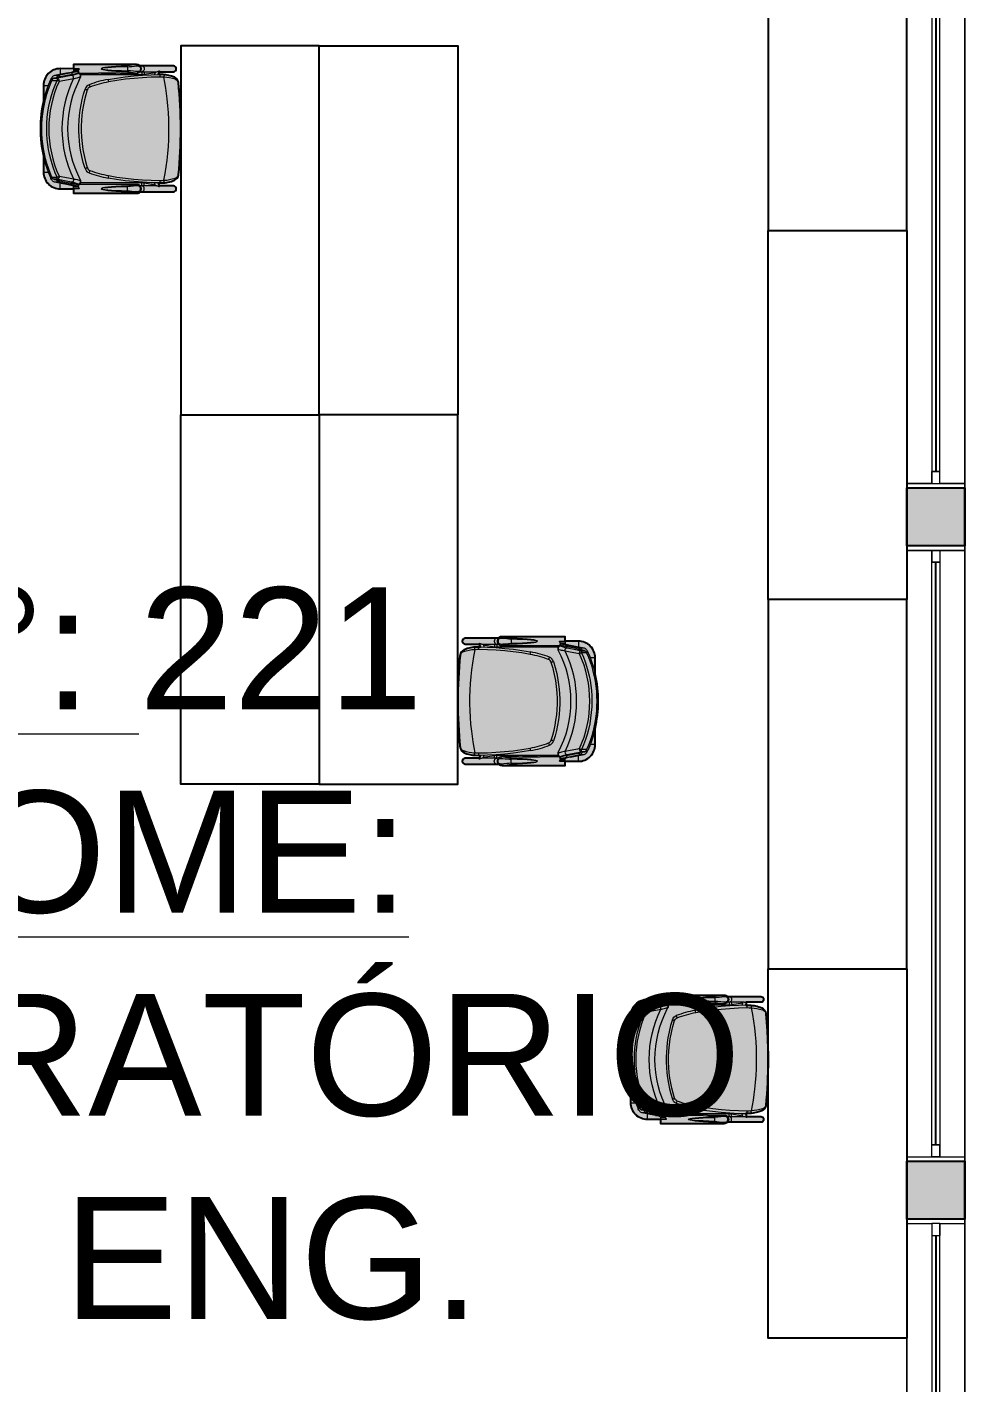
# Model space of a CAD drawing. Header units: metres. Extents: x 512 to 829, y -209 to 245.
# Drawn here: x 709.11 to 713.17, y -134.61 to -128.74 of the extents above; entities that cross this region are included whole.
import ezdxf

# ---------------------------------------------------------------- set-up
doc = ezdxf.new("R2010")
doc.units = ezdxf.units.M
doc.header["$LTSCALE"] = 0.508
doc.set_wipeout_variables(frame=1)
doc.header["$PDSIZE"] = -2
doc.layers.get('0').update_dxf_attribs({"lineweight": 15})
for name, color, linetype, lineweight in [('AMB-NOVOS', 10, 'Continuous', 15), ('None', 7, 'Continuous', 5), ('NãoImprimir', 7, 'Continuous', 5), ('Peitoris', 2, 'Continuous', 5), ('Telhado-Princ', 7, 'Continuous', 5)]:
    doc.layers.add(name, color=color, linetype=linetype, lineweight=lineweight)
doc.layers.add('MB-ARQ-MOBILIÁRIO 02', color=2, linetype='Continuous')
doc.layers.add('MB-ARQ-MOBILIÁRIO-CADEIRAS', color=7, linetype='Continuous')
doc.layers.add('MB-ARQ-MOBILIÁRIO-CADEIRAS-02', color=7, linetype='Continuous', true_color=0x747474)

# ---------------------------------------------------------------- blocks, each defined once
blk = doc.blocks.new('Grupo-4154')
at = {"color": 7, "linetype": 'Continuous', "lineweight": 5}
for points in [[(-1.325, 0.125), (-1.30595, 0.125), (-1.30595, -0.125), (-1.325, -0.125)], [(1.30595, 0.125), (1.325, 0.125), (1.325, -0.125), (1.30595, -0.125)]]:
    blk.add_wipeout(points, dxfattribs=at).dxf.layer = 'None'
at = {"layer": 'None', "color": 7, "linetype": 'Continuous', "lineweight": 5}
for points in [[(-1.325, 0.125), (-1.30595, 0.125), (-1.30595, -0.125), (-1.325, -0.125)], [(1.30595, 0.125), (1.325, 0.125), (1.325, -0.125), (1.30595, -0.125)]]:
    blk.add_lwpolyline(points, close=True, dxfattribs=at)
blk = doc.blocks.new('Grupo-4155')
at = {"layer": 'None', "color": 7}
blk.add_blockref('Grupo-4154', (0, 0), dxfattribs=at)
at = {"layer": 'None', "color": 7, "linetype": 'Continuous', "lineweight": 5}
for p, q in [((-1.325, 0.125), (-1.30595, 0.125)), ((-1.30595, 0.125), (-1.30595, -0.125)), ((1.325, 0.125), (1.30595, 0.125)), ((1.30595, 0.125), (1.30595, -0.125)), ((-1.325, -0.125), (-1.30595, -0.125)), ((1.325, -0.125), (1.30595, -0.125))]:
    blk.add_line(p, q, dxfattribs=at)
blk = doc.blocks.new('Grupo-4156')
at = {"layer": 'None', "color": 7, "linetype": 'Continuous', "lineweight": 5}
for p, q in [((-1.3059, 0.0175), (-1.3059, -0.0175)), ((1.3059, 0.0175), (1.3059, -0.0175))]:
    blk.add_line(p, q, dxfattribs=at)
blk = doc.blocks.new('Grupo-4157')
at = {"color": 7, "linetype": 'Continuous', "lineweight": 5}
for points in [[(-1.3059, 0.0175), (-1.2551, 0.0175), (-1.2551, -0.0175), (-1.3059, -0.0175)], [(1.2551, 0.0175), (1.3059, 0.0175), (1.3059, -0.0175), (1.2551, -0.0175)]]:
    blk.add_wipeout(points, dxfattribs=at).dxf.layer = 'None'
at = {"layer": 'None', "color": 7, "linetype": 'Continuous', "lineweight": 5}
for points in [[(-1.3059, 0.0175), (-1.2551, 0.0175), (-1.2551, -0.0175), (-1.3059, -0.0175)], [(1.2551, 0.0175), (1.3059, 0.0175), (1.3059, -0.0175), (1.2551, -0.0175)]]:
    blk.add_lwpolyline(points, close=True, dxfattribs=at)
blk = doc.blocks.new('Grupo-4158')
at = {"layer": 'None', "color": 7}
blk.add_blockref('Grupo-4156', (0, 0), dxfattribs=at)
at = {"color": 7, "linetype": 'Continuous', "lineweight": 5}
blk.add_wipeout([(-1.2551, 0.0175), (1.2551, 0.0175), (1.2551, -0.0175), (-1.2551, -0.0175)], dxfattribs=at).dxf.layer = 'None'
at = {"layer": 'None', "color": 7, "linetype": 'Continuous', "lineweight": 5}
blk.add_lwpolyline([(-1.2551, 0.0175), (1.2551, 0.0175), (1.2551, -0.0175), (-1.2551, -0.0175)], close=True, dxfattribs=at)
at = {"layer": 'None', "color": 7}
blk.add_blockref('Grupo-4157', (0, 0), dxfattribs=at)
at = {"layer": 'None', "color": 7, "linetype": 'Continuous', "lineweight": 5}
for p, q in [((-1.3059, 0.0175), (-1.2551, 0.0175)), ((-1.2551, 0.0175), (-1.2551, -0.0175)), ((1.3059, 0.0175), (1.2551, 0.0175)), ((1.2551, 0.0175), (1.2551, -0.0175)), ((-1.3059, -0.0175), (-1.2551, -0.0175)), ((1.3059, -0.0175), (1.2551, -0.0175))]:
    blk.add_line(p, q, dxfattribs=at)
blk = doc.blocks.new('Grupo-4159')
at = {"color": 7, "linetype": 'Continuous', "lineweight": 9}
blk.add_wipeout([(-1.25515, 0.000635), (1.25515, 0.000635), (1.25515, -0.000635), (-1.25515, -0.000635)], dxfattribs=at).dxf.layer = 'None'
blk = doc.blocks.new('Grupo-4160')
at = {"layer": 'None', "color": 7}
blk.add_blockref('Grupo-4159', (0, 0), dxfattribs=at)
at = {"layer": 'None', "color": 7, "linetype": 'Continuous', "lineweight": 25}
for p, q in [((-1.25515, 0.000635), (1.25515, 0.000635)), ((-1.25515, -0.000635), (1.25515, -0.000635))]:
    blk.add_line(p, q, dxfattribs=at)
blk = doc.blocks.new('Grupo-4161')
at = {"layer": 'None', "color": 7, "linetype": 'Continuous', "lineweight": 20}
for p, q in [((1.325, 0.125), (-1.325, 0.125)), ((1.325, -0.125), (-1.325, -0.125))]:
    blk.add_line(p, q, dxfattribs=at)
blk = doc.blocks.new('Window (2D)-352')
at = {"color": 7, "linetype": 'Continuous', "lineweight": 5}
blk.add_wipeout([(-1.325, 0.125), (1.325, 0.125), (1.325, -0.125), (-1.325, -0.125)], dxfattribs=at).dxf.layer = 'None'
at = {"layer": 'None', "color": 7}
blk.add_blockref('Grupo-4155', (0, 0), dxfattribs=at)
at = {"layer": 'None', "color": 7, "linetype": 'Continuous', "lineweight": 5}
for p, q in [((-1.325, 0.125), (1.325, 0.125)), ((-1.325, -0.125), (1.325, -0.125))]:
    blk.add_line(p, q, dxfattribs=at)
at = {"layer": 'NãoImprimir', "linetype": 'Continuous'}
for p in [(-1.325, 0), (1.325, 0)]:
    blk.add_point(p, dxfattribs=at)
at = {"layer": 'Peitoris'}
blk.add_blockref('Grupo-4158', (0, 0), dxfattribs=at)
blk.add_blockref('Grupo-4160', (0, 0), dxfattribs=at)
at = {"layer": 'Telhado-Princ'}
blk.add_blockref('Grupo-4161', (0, 0), dxfattribs=at)
blk = doc.blocks.new('Grupo-4162')
at = {"color": 7, "linetype": 'Continuous', "lineweight": 5}
for points in [[(-1.325, 0.125), (-1.30595, 0.125), (-1.30595, -0.125), (-1.325, -0.125)], [(1.30595, 0.125), (1.325, 0.125), (1.325, -0.125), (1.30595, -0.125)]]:
    blk.add_wipeout(points, dxfattribs=at).dxf.layer = 'None'
at = {"layer": 'None', "color": 7, "linetype": 'Continuous', "lineweight": 5}
for points in [[(-1.325, 0.125), (-1.30595, 0.125), (-1.30595, -0.125), (-1.325, -0.125)], [(1.30595, 0.125), (1.325, 0.125), (1.325, -0.125), (1.30595, -0.125)]]:
    blk.add_lwpolyline(points, close=True, dxfattribs=at)
blk = doc.blocks.new('Grupo-4163')
at = {"layer": 'None', "color": 7}
blk.add_blockref('Grupo-4162', (0, 0), dxfattribs=at)
at = {"layer": 'None', "color": 7, "linetype": 'Continuous', "lineweight": 5}
for p, q in [((-1.325, 0.125), (-1.30595, 0.125)), ((-1.30595, 0.125), (-1.30595, -0.125)), ((1.325, 0.125), (1.30595, 0.125)), ((1.30595, 0.125), (1.30595, -0.125)), ((-1.325, -0.125), (-1.30595, -0.125)), ((1.325, -0.125), (1.30595, -0.125))]:
    blk.add_line(p, q, dxfattribs=at)
blk = doc.blocks.new('Grupo-4164')
at = {"layer": 'None', "color": 7, "linetype": 'Continuous', "lineweight": 5}
for p, q in [((-1.3059, 0.0175), (-1.3059, -0.0175)), ((1.3059, 0.0175), (1.3059, -0.0175))]:
    blk.add_line(p, q, dxfattribs=at)
blk = doc.blocks.new('Grupo-4165')
at = {"color": 7, "linetype": 'Continuous', "lineweight": 5}
for points in [[(-1.3059, 0.0175), (-1.2551, 0.0175), (-1.2551, -0.0175), (-1.3059, -0.0175)], [(1.2551, 0.0175), (1.3059, 0.0175), (1.3059, -0.0175), (1.2551, -0.0175)]]:
    blk.add_wipeout(points, dxfattribs=at).dxf.layer = 'None'
at = {"layer": 'None', "color": 7, "linetype": 'Continuous', "lineweight": 5}
for points in [[(-1.3059, 0.0175), (-1.2551, 0.0175), (-1.2551, -0.0175), (-1.3059, -0.0175)], [(1.2551, 0.0175), (1.3059, 0.0175), (1.3059, -0.0175), (1.2551, -0.0175)]]:
    blk.add_lwpolyline(points, close=True, dxfattribs=at)
blk = doc.blocks.new('Grupo-4166')
at = {"layer": 'None', "color": 7}
blk.add_blockref('Grupo-4164', (0, 0), dxfattribs=at)
at = {"color": 7, "linetype": 'Continuous', "lineweight": 5}
blk.add_wipeout([(-1.2551, 0.0175), (1.2551, 0.0175), (1.2551, -0.0175), (-1.2551, -0.0175)], dxfattribs=at).dxf.layer = 'None'
at = {"layer": 'None', "color": 7, "linetype": 'Continuous', "lineweight": 5}
blk.add_lwpolyline([(-1.2551, 0.0175), (1.2551, 0.0175), (1.2551, -0.0175), (-1.2551, -0.0175)], close=True, dxfattribs=at)
at = {"layer": 'None', "color": 7}
blk.add_blockref('Grupo-4165', (0, 0), dxfattribs=at)
at = {"layer": 'None', "color": 7, "linetype": 'Continuous', "lineweight": 5}
for p, q in [((-1.3059, 0.0175), (-1.2551, 0.0175)), ((-1.2551, 0.0175), (-1.2551, -0.0175)), ((1.3059, 0.0175), (1.2551, 0.0175)), ((1.2551, 0.0175), (1.2551, -0.0175)), ((-1.3059, -0.0175), (-1.2551, -0.0175)), ((1.3059, -0.0175), (1.2551, -0.0175))]:
    blk.add_line(p, q, dxfattribs=at)
blk = doc.blocks.new('Grupo-4167')
at = {"color": 7, "linetype": 'Continuous', "lineweight": 9}
blk.add_wipeout([(-1.25515, 0.000635), (1.25515, 0.000635), (1.25515, -0.000635), (-1.25515, -0.000635)], dxfattribs=at).dxf.layer = 'None'
blk = doc.blocks.new('Grupo-4168')
at = {"layer": 'None', "color": 7}
blk.add_blockref('Grupo-4167', (0, 0), dxfattribs=at)
at = {"layer": 'None', "color": 7, "linetype": 'Continuous', "lineweight": 25}
for p, q in [((-1.25515, 0.000635), (1.25515, 0.000635)), ((-1.25515, -0.000635), (1.25515, -0.000635))]:
    blk.add_line(p, q, dxfattribs=at)
blk = doc.blocks.new('Grupo-4169')
at = {"layer": 'None', "color": 7, "linetype": 'Continuous', "lineweight": 20}
for p, q in [((1.325, 0.125), (-1.325, 0.125)), ((1.325, -0.125), (-1.325, -0.125))]:
    blk.add_line(p, q, dxfattribs=at)
blk = doc.blocks.new('Window (2D)-353')
at = {"color": 7, "linetype": 'Continuous', "lineweight": 5}
blk.add_wipeout([(-1.325, 0.125), (1.325, 0.125), (1.325, -0.125), (-1.325, -0.125)], dxfattribs=at).dxf.layer = 'None'
at = {"layer": 'None', "color": 7}
blk.add_blockref('Grupo-4163', (0, 0), dxfattribs=at)
at = {"layer": 'None', "color": 7, "linetype": 'Continuous', "lineweight": 5}
for p, q in [((-1.325, 0.125), (1.325, 0.125)), ((-1.325, -0.125), (1.325, -0.125))]:
    blk.add_line(p, q, dxfattribs=at)
at = {"layer": 'NãoImprimir', "linetype": 'Continuous'}
for p in [(-1.325, 0), (1.325, 0)]:
    blk.add_point(p, dxfattribs=at)
at = {"layer": 'Peitoris'}
blk.add_blockref('Grupo-4166', (0, 0), dxfattribs=at)
blk.add_blockref('Grupo-4168', (0, 0), dxfattribs=at)
at = {"layer": 'Telhado-Princ'}
blk.add_blockref('Grupo-4169', (0, 0), dxfattribs=at)
blk = doc.blocks.new('Grupo-4290')
at = {"color": 7, "linetype": 'Continuous', "lineweight": 5}
for points in [[(-1.325, 0.125), (-1.30595, 0.125), (-1.30595, -0.125), (-1.325, -0.125)], [(1.30595, 0.125), (1.325, 0.125), (1.325, -0.125), (1.30595, -0.125)]]:
    blk.add_wipeout(points, dxfattribs=at).dxf.layer = 'None'
at = {"layer": 'None', "color": 7, "linetype": 'Continuous', "lineweight": 5}
for points in [[(-1.325, 0.125), (-1.30595, 0.125), (-1.30595, -0.125), (-1.325, -0.125)], [(1.30595, 0.125), (1.325, 0.125), (1.325, -0.125), (1.30595, -0.125)]]:
    blk.add_lwpolyline(points, close=True, dxfattribs=at)
blk = doc.blocks.new('Grupo-4291')
at = {"layer": 'None', "color": 7}
blk.add_blockref('Grupo-4290', (0, 0), dxfattribs=at)
at = {"layer": 'None', "color": 7, "linetype": 'Continuous', "lineweight": 5}
for p, q in [((-1.325, 0.125), (-1.30595, 0.125)), ((-1.30595, 0.125), (-1.30595, -0.125)), ((1.325, 0.125), (1.30595, 0.125)), ((1.30595, 0.125), (1.30595, -0.125)), ((-1.325, -0.125), (-1.30595, -0.125)), ((1.325, -0.125), (1.30595, -0.125))]:
    blk.add_line(p, q, dxfattribs=at)
blk = doc.blocks.new('Grupo-4292')
at = {"layer": 'None', "color": 7, "linetype": 'Continuous', "lineweight": 5}
for p, q in [((-1.3059, 0.0175), (-1.3059, -0.0175)), ((1.3059, 0.0175), (1.3059, -0.0175))]:
    blk.add_line(p, q, dxfattribs=at)
blk = doc.blocks.new('Grupo-4293')
at = {"color": 7, "linetype": 'Continuous', "lineweight": 5}
for points in [[(-1.3059, 0.0175), (-1.2551, 0.0175), (-1.2551, -0.0175), (-1.3059, -0.0175)], [(1.2551, 0.0175), (1.3059, 0.0175), (1.3059, -0.0175), (1.2551, -0.0175)]]:
    blk.add_wipeout(points, dxfattribs=at).dxf.layer = 'None'
at = {"layer": 'None', "color": 7, "linetype": 'Continuous', "lineweight": 5}
for points in [[(-1.3059, 0.0175), (-1.2551, 0.0175), (-1.2551, -0.0175), (-1.3059, -0.0175)], [(1.2551, 0.0175), (1.3059, 0.0175), (1.3059, -0.0175), (1.2551, -0.0175)]]:
    blk.add_lwpolyline(points, close=True, dxfattribs=at)
blk = doc.blocks.new('Grupo-4294')
at = {"layer": 'None', "color": 7}
blk.add_blockref('Grupo-4292', (0, 0), dxfattribs=at)
at = {"color": 7, "linetype": 'Continuous', "lineweight": 5}
blk.add_wipeout([(-1.2551, 0.0175), (1.2551, 0.0175), (1.2551, -0.0175), (-1.2551, -0.0175)], dxfattribs=at).dxf.layer = 'None'
at = {"layer": 'None', "color": 7, "linetype": 'Continuous', "lineweight": 5}
blk.add_lwpolyline([(-1.2551, 0.0175), (1.2551, 0.0175), (1.2551, -0.0175), (-1.2551, -0.0175)], close=True, dxfattribs=at)
at = {"layer": 'None', "color": 7}
blk.add_blockref('Grupo-4293', (0, 0), dxfattribs=at)
at = {"layer": 'None', "color": 7, "linetype": 'Continuous', "lineweight": 5}
for p, q in [((-1.3059, 0.0175), (-1.2551, 0.0175)), ((-1.2551, 0.0175), (-1.2551, -0.0175)), ((1.3059, 0.0175), (1.2551, 0.0175)), ((1.2551, 0.0175), (1.2551, -0.0175)), ((-1.3059, -0.0175), (-1.2551, -0.0175)), ((1.3059, -0.0175), (1.2551, -0.0175))]:
    blk.add_line(p, q, dxfattribs=at)
blk = doc.blocks.new('Grupo-4295')
at = {"color": 7, "linetype": 'Continuous', "lineweight": 9}
blk.add_wipeout([(-1.25515, 0.000635), (1.25515, 0.000635), (1.25515, -0.000635), (-1.25515, -0.000635)], dxfattribs=at).dxf.layer = 'None'
blk = doc.blocks.new('Grupo-4296')
at = {"layer": 'None', "color": 7}
blk.add_blockref('Grupo-4295', (0, 0), dxfattribs=at)
at = {"layer": 'None', "color": 7, "linetype": 'Continuous', "lineweight": 25}
for p, q in [((-1.25515, 0.000635), (1.25515, 0.000635)), ((-1.25515, -0.000635), (1.25515, -0.000635))]:
    blk.add_line(p, q, dxfattribs=at)
blk = doc.blocks.new('Grupo-4297')
at = {"layer": 'None', "color": 7, "linetype": 'Continuous', "lineweight": 20}
for p, q in [((1.325, 0.125), (-1.325, 0.125)), ((1.325, -0.125), (-1.325, -0.125))]:
    blk.add_line(p, q, dxfattribs=at)
blk = doc.blocks.new('Window (2D)-369')
at = {"color": 7, "linetype": 'Continuous', "lineweight": 5}
blk.add_wipeout([(-1.325, 0.125), (1.325, 0.125), (1.325, -0.125), (-1.325, -0.125)], dxfattribs=at).dxf.layer = 'None'
at = {"layer": 'None', "color": 7}
blk.add_blockref('Grupo-4291', (0, 0), dxfattribs=at)
at = {"layer": 'None', "color": 7, "linetype": 'Continuous', "lineweight": 5}
for p, q in [((-1.325, 0.125), (1.325, 0.125)), ((-1.325, -0.125), (1.325, -0.125))]:
    blk.add_line(p, q, dxfattribs=at)
at = {"layer": 'NãoImprimir', "linetype": 'Continuous'}
for p in [(-1.325, 0), (1.325, 0)]:
    blk.add_point(p, dxfattribs=at)
at = {"layer": 'Peitoris'}
blk.add_blockref('Grupo-4294', (0, 0), dxfattribs=at)
blk.add_blockref('Grupo-4296', (0, 0), dxfattribs=at)
at = {"layer": 'Telhado-Princ'}
blk.add_blockref('Grupo-4297', (0, 0), dxfattribs=at)
blk = doc.blocks.new('TECTON FIXA')
h = blk.add_hatch(color=256)
edge = h.paths.add_edge_path()
edge.add_line((-0.2473, 0.0321), (-0.2473, 0.0928))
edge.add_line((-0.2473, 0.0928), (-0.2348, 0.0968))
edge.add_line((-0.2348, 0.0968), (-0.2348, 0.0817))
edge.add_arc((-0.105, 0.0817), 0.1298, 180, 204.52049)
edge.add_arc((-0.1939, 0.0412), 0.0321, 204.52049, 259.94079)
edge.add_arc((-0.002, 2.0405), 2.0405, 264.44547, 275.71592)
edge.add_arc((0.196, 0.0391), 0.0294, 280.22059, 337.58541)
edge.add_arc((0.0809, 0.0865), 0.1539, 337.58541, 356.34652)
edge.add_line((0.2344, 0.0767), (0.2348, 0.0968))
edge.add_line((0.2348, 0.0968), (0.2473, 0.0928))
edge.add_line((0.2473, 0.0928), (0.2473, 0.0321))
edge.add_arc((0.26, 0.0321), 0.0127, 180, 360)
edge.add_line((0.2727, 0.0321), (0.2726, 0.1751))
edge.add_arc((0.299, 0.1752), 0.0264, 140.26598, 180.05265, ccw=False)
edge.add_line((0.2787, 0.192), (0.279, 0.4651))
edge.add_line((0.279, 0.4651), (0.26, 0.4651))
edge.add_line((0.26, 0.4651), (0.2604, 0.5221))
edge.add_arc((0.1881, 0.5226), 0.0723, 359.64528, 450.35472)
edge.add_line((0.1877, 0.5948), (0.1189, 0.5944))
edge.add_arc((0, 0.0855), 0.5226, 76.84676, 102.97923)
edge.add_line((-0.1174, 0.5948), (-0.1877, 0.5948))
edge.add_arc((-0.1877, 0.5221), 0.0727, 90, 180)
edge.add_line((-0.2604, 0.5221), (-0.26, 0.4651))
edge.add_line((-0.26, 0.4651), (-0.279, 0.4651))
edge.add_line((-0.279, 0.4651), (-0.2789, 0.1891))
edge.add_arc((-0.2605, 0.1891), 0.0185, 180.0184, 226.71001)
edge.add_line((-0.2731, 0.1757), (-0.2727, 0.0321))
edge.add_arc((-0.26, 0.0321), 0.0127, 180.16437, 360)
blk.add_lwpolyline([(-0.2727, 0.0321, 1), (-0.2473, 0.0321), (-0.2473, 0.0928), (-0.2348, 0.0968), (-0.2348, 0.0817, 0.107401), (-0.2231, 0.0278, 0.246643), (-0.1995, 0.0096, 0.049216), (0.2012, 0.0101, 0.255663), (0.2231, 0.0278, 0.082044), (0.2344, 0.0767), (0.2348, 0.0968), (0.2473, 0.0928), (0.2473, 0.0321, 1), (0.2727, 0.0321), (0.2726, 0.1751, -0.175367), (0.2787, 0.192), (0.279, 0.4651), (0.26, 0.4651), (0.2604, 0.5221, 0.417845), (0.1877, 0.5948), (0.1189, 0.5944, 0.114521), (-0.1174, 0.5948), (-0.1877, 0.5948, 0.414214), (-0.2604, 0.5221), (-0.26, 0.4651), (-0.279, 0.4651), (-0.2789, 0.1891, 0.206597), (-0.2731, 0.1757), (-0.2727, 0.0321, 0.998567), (-0.2473, 0.0321), (-0.2473, 0.0928), (-0.2348, 0.0968)], format="xyb")
at = {"layer": 'MB-ARQ-MOBILIÁRIO-CADEIRAS', "linetype": 'Continuous', "lineweight": 15}
for p, q in [((-0.1174, 0.5948), (-0.1877, 0.5948)), ((-0.1877, 0.5948), (-0.1877, 0.5736)), ((0.1877, 0.5948), (0.1174, 0.5948)), ((0.1877, 0.5948), (0.1877, 0.5736)), ((-0.231, 0.5293), (-0.231, 0.5471)), ((-0.2188, 0.5499), (-0.2192, 0.5482)), ((-0.2192, 0.5482), (-0.2192, 0.5399)), ((-0.2188, 0.5356), (-0.2188, 0.5499)), ((-0.2188, 0.5356), (-0.2098, 0.5356)), ((-0.213, 0.5562), (-0.213, 0.5633)), ((-0.2098, 0.5579), (-0.2098, 0.5356)), ((0.2098, 0.5579), (0.2098, 0.5356)), ((0.2188, 0.5356), (0.2098, 0.5356)), ((0.213, 0.5562), (0.213, 0.5633)), ((0.2188, 0.5356), (0.2188, 0.5499)), ((0.2188, 0.5499), (0.2192, 0.5482)), ((0.2192, 0.5482), (0.2192, 0.5399)), ((0.231, 0.5293), (0.231, 0.5471)), ((-0.2604, 0.5221), (-0.2604, 0.4651)), ((-0.2604, 0.5221), (-0.2358, 0.5221)), ((0.2604, 0.5221), (0.2358, 0.5221)), ((0.2604, 0.4651), (0.2604, 0.5221)), ((-0.279, 0.4651), (-0.279, 0.3557)), ((-0.279, 0.4651), (-0.26, 0.4651)), ((-0.26, 0.44), (-0.26, 0.4651)), ((-0.26, 0.4651), (-0.2485, 0.4651)), ((-0.2532, 0.4441), (-0.2532, 0.4604)), ((-0.2498, 0.4455), (-0.2494, 0.4465)), ((-0.2498, 0.4455), (-0.2498, 0.4456)), ((-0.2492, 0.447), (-0.2494, 0.4466)), ((-0.2494, 0.4465), (-0.2494, 0.4466)), ((-0.2492, 0.4633), (-0.2492, 0.447)), ((-0.241, 0.3558), (-0.241, 0.442)), ((-0.241, 0.4415), (-0.2407, 0.4416)), ((-0.24, 0.4435), (-0.24, 0.4433)), ((-0.2395, 0.4452), (-0.2395, 0.4447)), ((-0.235, 0.1685), (-0.235, 0.4342)), ((-0.2229, 0.4344), (-0.2237, 0.434)), ((-0.2229, 0.4344), (-0.2215, 0.435)), ((0.2229, 0.4344), (0.2215, 0.435)), ((0.2229, 0.4344), (0.2237, 0.434)), ((0.235, 0.4343), (0.235, 0.1685)), ((0.2395, 0.4452), (0.2395, 0.4447)), ((0.24, 0.4433), (0.24, 0.4435)), ((0.241, 0.4415), (0.2407, 0.4416)), ((0.241, 0.442), (0.241, 0.3558)), ((0.26, 0.4651), (0.2485, 0.4651)), ((0.2492, 0.4633), (0.2492, 0.447)), ((0.2492, 0.447), (0.2494, 0.4466)), ((0.2494, 0.4465), (0.2494, 0.4466)), ((0.2498, 0.4455), (0.2494, 0.4465)), ((0.2498, 0.4455), (0.2498, 0.4456)), ((0.2532, 0.4441), (0.2532, 0.4604)), ((0.26, 0.44), (0.26, 0.4651)), ((0.279, 0.4651), (0.26, 0.4651)), ((0.279, 0.3557), (0.279, 0.4651)), ((-0.279, 0.3557), (-0.279, 0.3555)), ((-0.241, 0.3556), (-0.241, 0.3558)), ((0.279, 0.3557), (0.279, 0.3555)), ((-0.2787, 0.3449), (-0.2788, 0.3449)), ((-0.2412, 0.3449), (-0.2413, 0.3449)), ((0.2412, 0.3449), (0.2413, 0.3449)), ((0.2787, 0.3449), (0.2788, 0.3449)), ((-0.279, 0.2629), (-0.279, 0.1891)), ((-0.241, 0.1891), (-0.241, 0.2625)), ((0.241, 0.2625), (0.241, 0.1891)), ((0.279, 0.1891), (0.279, 0.2629)), ((-0.279, 0.1891), (-0.2789, 0.1891)), ((-0.2688, 0.2306), (-0.2512, 0.2306)), ((-0.2411, 0.1891), (-0.241, 0.1891)), ((0.2411, 0.1891), (0.241, 0.1891)), ((0.2688, 0.2306), (0.2512, 0.2306)), ((0.279, 0.1891), (0.2789, 0.1891)), ((-0.2727, 0.1752), (-0.2727, 0.1691)), ((-0.2727, 0.1691), (-0.2727, 0.0321)), ((-0.2473, 0.1691), (-0.2473, 0.1751)), ((-0.2473, 0.1034), (-0.2473, 0.1691)), ((-0.2473, 0.1685), (-0.235, 0.1685)), ((-0.2473, 0.1596), (-0.2359, 0.1576)), ((-0.2442, 0.1108), (-0.2359, 0.1576)), ((0.2473, 0.1685), (0.235, 0.1685)), ((0.2473, 0.1596), (0.2359, 0.1576)), ((0.2359, 0.1576), (0.2442, 0.1108)), ((0.2473, 0.1752), (0.2473, 0.1691)), ((0.2473, 0.1691), (0.2473, 0.1034)), ((0.2727, 0.1691), (0.2727, 0.1751)), ((0.2727, 0.0321), (0.2727, 0.1691)), ((-0.2504, 0.0918), (-0.2348, 0.0968)), ((-0.2473, 0.1097), (-0.2344, 0.1139)), ((-0.2473, 0.1096), (-0.2344, 0.1138)), ((-0.2473, 0.0321), (-0.2473, 0.0929)), ((-0.235, 0.0891), (-0.235, 0.0883)), ((0.2473, 0.1097), (0.2344, 0.1139)), ((0.2473, 0.1096), (0.2344, 0.1138)), ((0.2504, 0.0918), (0.2348, 0.0968)), ((0.235, 0.0883), (0.235, 0.0891)), ((0.2473, 0.093), (0.2473, 0.0321)), ((-0.2231, 0.0278), (-0.2231, 0.0285)), ((-0.1981, 0.0092), (-0.1981, 0.0093)), ((0.1981, 0.0092), (0.1981, 0.0093)), ((0.2231, 0.0278), (0.2231, 0.0285))]:
    blk.add_line(p, q, dxfattribs=at)
at = {"layer": 'MB-ARQ-MOBILIÁRIO-CADEIRAS', "linetype": 'Continuous', "lineweight": 15, "flags": 128}
for points in [[(-0.213, 0.5633), (-0.1931, 0.5716), (-0.1728, 0.5791), (-0.1523, 0.5857), (-0.1315, 0.5915), (-0.1098, 0.5966), (-0.0879, 0.6008), (-0.0659, 0.604), (-0.0438, 0.6063), (-0.0219, 0.6077), (0, 0.6082), (0.0216, 0.6077), (0.0432, 0.6064), (0.0648, 0.6042), (0.0862, 0.6011), (0.1081, 0.597), (0.1298, 0.5919), (0.1512, 0.586), (0.1724, 0.5792), (0.1929, 0.5717), (0.213, 0.5633)], [(-0.2098, 0.5579), (-0.1903, 0.566), (-0.1704, 0.5732), (-0.1503, 0.5797), (-0.1299, 0.5854), (-0.1087, 0.5903), (-0.0873, 0.5944), (-0.0658, 0.5976), (-0.0441, 0.5999), (-0.0221, 0.6013), (0, 0.6018), (0.0214, 0.6013), (0.0429, 0.6), (0.0642, 0.5978), (0.0854, 0.5947), (0.1071, 0.5907), (0.1286, 0.5857), (0.1499, 0.5798), (0.1709, 0.5731), (0.1905, 0.5659), (0.2098, 0.5579)], [(-0.2427, 0.4875), (-0.2369, 0.5175), (-0.231, 0.5471)], [(-0.2419, 0.4736), (-0.2365, 0.5017), (-0.231, 0.5293)], [(-0.2317, 0.4728), (-0.2257, 0.5037), (-0.2196, 0.5341)], [(-0.2313, 0.4728), (-0.2251, 0.5044), (-0.2188, 0.5356)], [(-0.231, 0.5471), (-0.23, 0.5497), (-0.2282, 0.5524), (-0.2259, 0.5549), (-0.2231, 0.5573), (-0.2196, 0.5598), (-0.2156, 0.5621), (-0.213, 0.5633)], [(-0.231, 0.5293), (-0.2304, 0.5309), (-0.2292, 0.5326), (-0.2273, 0.5345), (-0.2247, 0.5366), (-0.2221, 0.5383), (-0.2192, 0.5399)], [(-0.2188, 0.5499), (-0.2183, 0.5512), (-0.2174, 0.5526), (-0.2163, 0.5538), (-0.2149, 0.555), (-0.2131, 0.5562), (-0.2111, 0.5573), (-0.2098, 0.5579)], [(-0.2055, 0.5271), (-0.2075, 0.5268), (-0.2095, 0.5268), (-0.2116, 0.5272), (-0.2135, 0.528), (-0.2152, 0.5291), (-0.2166, 0.5304), (-0.2178, 0.532), (-0.2185, 0.5338), (-0.2188, 0.5356)], [(-0.2098, 0.5356), (-0.1906, 0.5437), (-0.1711, 0.5511), (-0.1513, 0.5576), (-0.1313, 0.5634), (-0.1104, 0.5685), (-0.0894, 0.5727), (-0.0681, 0.576), (-0.0468, 0.5785), (-0.0234, 0.5801), (0, 0.5806), (0.0246, 0.58), (0.0491, 0.5782), (0.0736, 0.5752), (0.0978, 0.5711), (0.1218, 0.5658), (0.1443, 0.5598), (0.1665, 0.5527), (0.1884, 0.5446), (0.2098, 0.5356)], [(0.2055, 0.5271), (0.2075, 0.5268), (0.2095, 0.5268), (0.2116, 0.5272), (0.2135, 0.528), (0.2152, 0.5291), (0.2167, 0.5304), (0.2178, 0.532), (0.2185, 0.5338), (0.2188, 0.5356)], [(0.2188, 0.5499), (0.2183, 0.5512), (0.2174, 0.5526), (0.2163, 0.5538), (0.2149, 0.555), (0.2131, 0.5562), (0.2111, 0.5573), (0.2098, 0.5579)], [(0.231, 0.5471), (0.23, 0.5497), (0.2282, 0.5524), (0.2259, 0.5549), (0.2231, 0.5573), (0.2196, 0.5598), (0.2156, 0.5621), (0.213, 0.5633)], [(0.2313, 0.4728), (0.2251, 0.5044), (0.2188, 0.5356)], [(0.231, 0.5293), (0.2304, 0.5309), (0.2292, 0.5326), (0.2273, 0.5345), (0.2247, 0.5366), (0.2221, 0.5383), (0.2192, 0.5399)], [(0.2317, 0.4728), (0.2257, 0.5037), (0.2196, 0.5341)], [(0.2427, 0.4875), (0.2369, 0.5175), (0.231, 0.5471)], [(0.2419, 0.4736), (0.2365, 0.5017), (0.231, 0.5293)], [(-0.2494, 0.4465), (-0.2481, 0.4496), (-0.2468, 0.4532), (-0.2456, 0.4574), (-0.2437, 0.4649), (-0.2419, 0.4736)], [(-0.2362, 0.4704), (-0.2369, 0.4665), (-0.2384, 0.4594), (-0.24, 0.4532), (-0.2417, 0.4476), (-0.2435, 0.4431)], [(-0.2395, 0.4452), (-0.2381, 0.4482), (-0.2368, 0.4519), (-0.2355, 0.4561), (-0.2342, 0.4611), (-0.2329, 0.4666), (-0.2317, 0.4728)], [(-0.2395, 0.4447), (-0.2381, 0.4477), (-0.2367, 0.4514), (-0.2353, 0.4557), (-0.234, 0.4608), (-0.2326, 0.4665), (-0.2313, 0.4728)], [(-0.2256, 0.526), (-0.2263, 0.5221), (-0.2293, 0.5066), (-0.2362, 0.4704)], [(-0.2174, 0.4646), (-0.2192, 0.4642), (-0.2211, 0.4641), (-0.2231, 0.4643), (-0.2249, 0.4648), (-0.2266, 0.4657), (-0.2281, 0.4667), (-0.2294, 0.468), (-0.2304, 0.4695), (-0.231, 0.4711), (-0.2313, 0.4728)], [(-0.2055, 0.5271), (-0.2073, 0.5176), (-0.2147, 0.4791), (-0.2174, 0.4646)], [(0.2055, 0.5271), (0.2073, 0.5176), (0.2147, 0.4791), (0.2174, 0.4646)], [(0.2174, 0.4646), (0.2192, 0.4642), (0.2211, 0.4641), (0.2231, 0.4643), (0.2249, 0.4648), (0.2266, 0.4657), (0.2281, 0.4667), (0.2294, 0.468), (0.2304, 0.4695), (0.231, 0.4711), (0.2313, 0.4728)], [(0.2256, 0.526), (0.2263, 0.5221), (0.2293, 0.5066), (0.2362, 0.4704)], [(0.2395, 0.4447), (0.2381, 0.4477), (0.2367, 0.4514), (0.2353, 0.4557), (0.234, 0.4608), (0.2326, 0.4665), (0.2313, 0.4728)], [(0.2395, 0.4452), (0.2381, 0.4482), (0.2368, 0.4519), (0.2355, 0.4561), (0.2342, 0.4611), (0.2329, 0.4666), (0.2317, 0.4728)], [(0.2362, 0.4704), (0.237, 0.4665), (0.2384, 0.4594), (0.24, 0.4532), (0.2417, 0.4476), (0.2435, 0.4431)], [(0.2494, 0.4465), (0.2481, 0.4496), (0.2468, 0.4532), (0.2456, 0.4574), (0.2437, 0.4649), (0.2419, 0.4736)], [(-0.2494, 0.4466), (-0.2496, 0.4462), (-0.2498, 0.4456)], [(-0.2435, 0.4431), (-0.2439, 0.442), (-0.244, 0.4412)], [(-0.244, 0.4412), (-0.2428, 0.4417), (-0.2417, 0.442), (-0.2411, 0.4421), (-0.241, 0.442)], [(-0.24, 0.4433), (-0.2399, 0.4437), (-0.2395, 0.4447)], [(-0.24, 0.4433), (-0.24, 0.4429), (-0.2398, 0.4414), (-0.2394, 0.4398), (-0.2388, 0.4383), (-0.2379, 0.4368), (-0.2366, 0.4355), (-0.2352, 0.4344), (-0.2338, 0.4336), (-0.2323, 0.4331), (-0.2309, 0.4328), (-0.2295, 0.4327), (-0.2283, 0.4327), (-0.2272, 0.4329), (-0.2261, 0.4332), (-0.225, 0.4335), (-0.2237, 0.434), (-0.2237, 0.434)], [(-0.2248, 0.4359), (-0.2252, 0.435), (-0.2253, 0.4344), (-0.225, 0.434), (-0.2244, 0.4339), (-0.2229, 0.4344)], [(-0.2174, 0.4646), (-0.2182, 0.4599), (-0.2191, 0.4555), (-0.2204, 0.4494), (-0.2218, 0.4441), (-0.2233, 0.4395), (-0.2248, 0.4359)], [(-0.2237, 0.434), (-0.2228, 0.4344), (-0.2215, 0.4351)], [(-0.1722, 0.4145), (-0.1462, 0.4221), (-0.1199, 0.4285), (-0.0933, 0.4336), (-0.0728, 0.4366), (-0.0521, 0.4389), (-0.0314, 0.4405), (-0.0106, 0.4412), (0.0122, 0.4412), (0.0351, 0.4402), (0.0579, 0.4384), (0.0806, 0.4356), (0.1038, 0.4317), (0.1269, 0.4269), (0.1497, 0.4212), (0.1722, 0.4145)], [(-0.1722, 0.4145), (-0.172, 0.4144), (-0.1717, 0.4139), (-0.1713, 0.413), (-0.1708, 0.4118), (-0.1702, 0.4104), (-0.1696, 0.4087), (-0.1689, 0.4068), (-0.1683, 0.4049)], [(0.1683, 0.4049), (0.1469, 0.4113), (0.1253, 0.4168), (0.1034, 0.4215), (0.0814, 0.4252), (0.0586, 0.4282), (0.0356, 0.4301), (0.0126, 0.4312), (-0.0104, 0.4312), (-0.0369, 0.4301), (-0.0633, 0.4277), (-0.0895, 0.424), (-0.1161, 0.4189), (-0.1424, 0.4126), (-0.1683, 0.4049)], [(0.1722, 0.4145), (0.172, 0.4144), (0.1717, 0.4139), (0.1713, 0.413), (0.1708, 0.4118), (0.1702, 0.4104), (0.1696, 0.4087), (0.1689, 0.4068), (0.1683, 0.4049)], [(0.2174, 0.4646), (0.2183, 0.4599), (0.2191, 0.4555), (0.2204, 0.4494), (0.2218, 0.4441), (0.2233, 0.4395), (0.2248, 0.4359)], [(0.2216, 0.4351), (0.2224, 0.4346), (0.2237, 0.434)], [(0.2248, 0.4359), (0.2252, 0.435), (0.2253, 0.4344), (0.225, 0.434), (0.2244, 0.4339), (0.2229, 0.4344)], [(0.2237, 0.434), (0.2249, 0.4335), (0.226, 0.4332), (0.2272, 0.4329), (0.2284, 0.4327), (0.2297, 0.4327), (0.2311, 0.4328), (0.2326, 0.4332), (0.2342, 0.4338), (0.2356, 0.4346), (0.2369, 0.4357), (0.2381, 0.4371), (0.2389, 0.4386), (0.2395, 0.4401), (0.2399, 0.4416), (0.24, 0.4431), (0.24, 0.4433)], [(0.24, 0.4433), (0.2399, 0.4437), (0.2395, 0.4447)], [(0.244, 0.4412), (0.2428, 0.4417), (0.2417, 0.442), (0.2411, 0.4421), (0.241, 0.442)], [(0.2435, 0.4431), (0.2439, 0.442), (0.244, 0.4412)], [(0.2494, 0.4466), (0.2496, 0.4462), (0.2498, 0.4456)], [(-0.279, 0.3555), (-0.279, 0.3541), (-0.2789, 0.351), (-0.2788, 0.348), (-0.2788, 0.3452), (-0.2788, 0.3449)], [(-0.279, 0.3555), (-0.279, 0.354), (-0.2789, 0.3511), (-0.2787, 0.3479), (-0.2787, 0.3461), (-0.2787, 0.3449)], [(-0.2413, 0.3449), (-0.2413, 0.3481), (-0.2411, 0.3513), (-0.241, 0.3539), (-0.241, 0.3556)], [(-0.2412, 0.3449), (-0.2412, 0.347), (-0.2411, 0.3498), (-0.241, 0.3526), (-0.241, 0.3556)], [(0.2413, 0.3449), (0.2413, 0.3481), (0.2411, 0.3513), (0.241, 0.3539), (0.241, 0.3558)], [(0.279, 0.3555), (0.279, 0.354), (0.2789, 0.3511), (0.2787, 0.3479), (0.2787, 0.3461), (0.2787, 0.3449)], [(0.2788, 0.3449), (0.2788, 0.3462), (0.2789, 0.3489), (0.2789, 0.3518), (0.279, 0.3548), (0.279, 0.3555)], [(-0.2788, 0.3449), (-0.2789, 0.3234), (-0.2789, 0.2973), (-0.279, 0.2795)], [(-0.2787, 0.3449), (-0.2788, 0.3197), (-0.2789, 0.2945), (-0.279, 0.2795)], [(-0.241, 0.2808), (-0.2411, 0.2897), (-0.2412, 0.315), (-0.2413, 0.3449)], [(-0.241, 0.2808), (-0.2411, 0.3058), (-0.2412, 0.332), (-0.2412, 0.3449)], [(-0.235, 0.0909), (-0.234, 0.1283), (-0.2321, 0.1657), (-0.2291, 0.203), (-0.225, 0.2405), (-0.2199, 0.2778), (-0.2138, 0.315)], [(-0.2031, 0.3133), (-0.2091, 0.2767), (-0.2141, 0.24), (-0.2181, 0.2031), (-0.2212, 0.1658), (-0.2232, 0.1285), (-0.2242, 0.0912)], [(0.2242, 0.0912), (0.2232, 0.1283), (0.2212, 0.1653), (0.2182, 0.2023), (0.2142, 0.2394), (0.2091, 0.2765), (0.2031, 0.3133)], [(0.2138, 0.315), (0.2199, 0.2781), (0.225, 0.241), (0.229, 0.2038), (0.232, 0.1662), (0.234, 0.1286), (0.235, 0.0909)], [(0.2412, 0.3449), (0.2412, 0.3307), (0.2411, 0.3046), (0.241, 0.2806)], [(0.241, 0.2806), (0.2411, 0.2897), (0.2412, 0.315), (0.2413, 0.3449)], [(0.2787, 0.3449), (0.2788, 0.3197), (0.2789, 0.2945), (0.279, 0.2794)], [(0.279, 0.2794), (0.279, 0.2936), (0.2789, 0.3197), (0.2788, 0.3449)], [(-0.279, 0.2795), (-0.279, 0.2693), (-0.279, 0.2629)], [(-0.241, 0.2625), (-0.241, 0.2645), (-0.241, 0.2808)], [(0.241, 0.2625), (0.241, 0.2645), (0.241, 0.2806)], [(0.279, 0.2794), (0.279, 0.2693), (0.279, 0.2629)], [(-0.2789, 0.1891), (-0.2784, 0.195), (-0.2776, 0.201), (-0.2765, 0.2072), (-0.2754, 0.2136), (-0.2741, 0.2221), (-0.2733, 0.2308)], [(-0.2789, 0.1891), (-0.2787, 0.1887), (-0.2783, 0.1883), (-0.2776, 0.188), (-0.2769, 0.1877), (-0.2759, 0.1874), (-0.2749, 0.1872), (-0.2737, 0.1871), (-0.2725, 0.187)], [(-0.2782, 0.184), (-0.2787, 0.186), (-0.2789, 0.1891)], [(-0.2783, 0.184), (-0.2778, 0.1824), (-0.2768, 0.1803), (-0.2755, 0.1783), (-0.274, 0.1765), (-0.2722, 0.1749), (-0.2703, 0.1735), (-0.2682, 0.1724), (-0.2659, 0.1715), (-0.2635, 0.171), (-0.2611, 0.1707), (-0.2586, 0.1707), (-0.2562, 0.171), (-0.2538, 0.1716), (-0.2515, 0.1725), (-0.2494, 0.1737), (-0.2474, 0.1752), (-0.2457, 0.1768), (-0.2442, 0.1787), (-0.243, 0.1807), (-0.242, 0.1829), (-0.2417, 0.1841)], [(-0.2688, 0.2306), (-0.2693, 0.2216), (-0.2702, 0.2126), (-0.2716, 0.1997), (-0.2722, 0.1933), (-0.2725, 0.187)], [(-0.2725, 0.187), (-0.2724, 0.1848), (-0.2719, 0.1828), (-0.2711, 0.1809), (-0.27, 0.1792), (-0.2686, 0.1777), (-0.267, 0.1764), (-0.2651, 0.1754), (-0.2631, 0.1748), (-0.2611, 0.1744), (-0.2589, 0.1744), (-0.2569, 0.1748), (-0.2549, 0.1754), (-0.253, 0.1764), (-0.2514, 0.1777), (-0.25, 0.1792), (-0.2488, 0.181), (-0.248, 0.1829), (-0.2476, 0.1849), (-0.2475, 0.187)], [(-0.2475, 0.187), (-0.248, 0.1956), (-0.2489, 0.2044), (-0.2503, 0.2174), (-0.2508, 0.224), (-0.2512, 0.2306)], [(-0.2475, 0.187), (-0.2463, 0.1871), (-0.2451, 0.1872), (-0.2441, 0.1874), (-0.2431, 0.1877), (-0.2423, 0.188), (-0.2417, 0.1883), (-0.2413, 0.1887), (-0.2411, 0.1891)], [(-0.2467, 0.2308), (-0.2462, 0.2245), (-0.2454, 0.2182), (-0.2443, 0.212), (-0.2432, 0.2058), (-0.2419, 0.1974), (-0.2411, 0.1891)], [(-0.2411, 0.1891), (-0.2413, 0.1861), (-0.2417, 0.1841)], [(0.2467, 0.2308), (0.2462, 0.2245), (0.2454, 0.2182), (0.2443, 0.212), (0.2432, 0.2058), (0.2419, 0.1974), (0.2411, 0.1891)], [(0.2475, 0.187), (0.2463, 0.1871), (0.2451, 0.1872), (0.2441, 0.1874), (0.2431, 0.1877), (0.2424, 0.188), (0.2417, 0.1883), (0.2413, 0.1887), (0.2411, 0.1891)], [(0.2411, 0.1891), (0.2413, 0.1861), (0.2418, 0.184)], [(0.2417, 0.184), (0.2422, 0.1824), (0.2432, 0.1803), (0.2445, 0.1783), (0.246, 0.1765), (0.2478, 0.1749), (0.2497, 0.1735), (0.2518, 0.1724), (0.2541, 0.1715), (0.2565, 0.171), (0.2589, 0.1707), (0.2614, 0.1707), (0.2638, 0.171), (0.2662, 0.1716), (0.2685, 0.1725), (0.2706, 0.1737), (0.2726, 0.1751), (0.2743, 0.1768), (0.2758, 0.1787), (0.277, 0.1807), (0.278, 0.1829), (0.2783, 0.1841)], [(0.2475, 0.187), (0.248, 0.1956), (0.2489, 0.2044), (0.2503, 0.2174), (0.2508, 0.224), (0.2512, 0.2306)], [(0.2725, 0.187), (0.2724, 0.1848), (0.2719, 0.1828), (0.2711, 0.1809), (0.27, 0.1792), (0.2686, 0.1777), (0.267, 0.1764), (0.2651, 0.1754), (0.2631, 0.1748), (0.2611, 0.1744), (0.2589, 0.1744), (0.2569, 0.1748), (0.2549, 0.1754), (0.253, 0.1764), (0.2514, 0.1777), (0.25, 0.1792), (0.2488, 0.181), (0.248, 0.1829), (0.2476, 0.1849), (0.2475, 0.187)], [(0.2688, 0.2306), (0.2693, 0.2216), (0.2702, 0.2126), (0.2716, 0.1997), (0.2722, 0.1933), (0.2725, 0.187)], [(0.2789, 0.1891), (0.2787, 0.1887), (0.2783, 0.1883), (0.2777, 0.188), (0.2769, 0.1877), (0.2759, 0.1874), (0.2749, 0.1872), (0.2737, 0.1871), (0.2725, 0.187)], [(0.2789, 0.1891), (0.2784, 0.195), (0.2776, 0.201), (0.2765, 0.2072), (0.2754, 0.2136), (0.2741, 0.2221), (0.2733, 0.2308)], [(0.2783, 0.1841), (0.2787, 0.186), (0.2789, 0.1891)], [(-0.2727, 0.1691), (-0.2726, 0.1676), (-0.2721, 0.1658), (-0.2713, 0.164), (-0.2702, 0.1624), (-0.2688, 0.1609), (-0.2671, 0.1597), (-0.2652, 0.1588), (-0.2632, 0.1582), (-0.2611, 0.1579), (-0.2589, 0.1579), (-0.2568, 0.1582), (-0.2548, 0.1588), (-0.2529, 0.1597), (-0.2512, 0.1609), (-0.2498, 0.1624), (-0.2487, 0.164), (-0.2479, 0.1658), (-0.2474, 0.1676), (-0.2473, 0.1691)], [(0.2727, 0.1691), (0.2726, 0.1676), (0.2721, 0.1658), (0.2713, 0.164), (0.2702, 0.1624), (0.2688, 0.1609), (0.2671, 0.1597), (0.2652, 0.1588), (0.2632, 0.1582), (0.2611, 0.1579), (0.2589, 0.1579), (0.2568, 0.1582), (0.2548, 0.1588), (0.2529, 0.1597), (0.2512, 0.1609), (0.2498, 0.1624), (0.2487, 0.164), (0.2479, 0.1658), (0.2474, 0.1676), (0.2473, 0.1691)], [(-0.2473, 0.1034), (-0.2475, 0.1012), (-0.2483, 0.0981), (-0.249, 0.0963), (-0.2498, 0.0946), (-0.2506, 0.0932), (-0.2509, 0.0923), (-0.2509, 0.0919), (-0.2506, 0.0918), (-0.2504, 0.0918)], [(-0.2341, 0.072), (-0.2348, 0.0814), (-0.235, 0.0909)], [(-0.2341, 0.072), (-0.2339, 0.072), (-0.2332, 0.0721), (-0.2322, 0.0722), (-0.2309, 0.0723), (-0.2292, 0.0725), (-0.2274, 0.0727), (-0.2254, 0.0729), (-0.2233, 0.0732)], [(-0.2242, 0.0912), (-0.224, 0.0822), (-0.2233, 0.0732)], [(-0.2233, 0.0732), (-0.1944, 0.0679), (-0.1653, 0.0633), (-0.1361, 0.0594), (-0.1066, 0.0562), (-0.0771, 0.0538), (-0.0474, 0.0521), (-0.0181, 0.0512), (0.0113, 0.0512), (0.0407, 0.0518), (0.0703, 0.0533), (0.0998, 0.0556), (0.1292, 0.0586), (0.1528, 0.0615), (0.1764, 0.065), (0.1999, 0.0688), (0.2233, 0.0732)], [(0.2233, 0.0732), (0.224, 0.0821), (0.2242, 0.0912)], [(0.2341, 0.072), (0.2339, 0.072), (0.2332, 0.0721), (0.2322, 0.0722), (0.2309, 0.0723), (0.2292, 0.0725), (0.2274, 0.0727), (0.2254, 0.0729), (0.2233, 0.0732)], [(0.235, 0.0909), (0.2348, 0.0814), (0.2341, 0.072)], [(0.2473, 0.1034), (0.2473, 0.1034), (0.2475, 0.1012), (0.2483, 0.0981), (0.249, 0.0963), (0.2498, 0.0946), (0.2506, 0.0932), (0.2509, 0.0923), (0.2509, 0.0919), (0.2506, 0.0918), (0.2504, 0.0918)], [(-0.2231, 0.0285), (-0.2226, 0.0275), (-0.2218, 0.0266), (-0.2209, 0.0259), (-0.2197, 0.0253), (-0.2185, 0.0248), (-0.2171, 0.0246), (-0.2157, 0.0245), (-0.2142, 0.0246)], [(-0.2142, 0.0246), (-0.2127, 0.0209), (-0.2109, 0.0178), (-0.2088, 0.0151), (-0.2059, 0.0125), (-0.2028, 0.0107), (-0.1995, 0.0096), (-0.1984, 0.0093), (-0.1981, 0.0093), (-0.1981, 0.0093), (-0.1981, 0.0093)], [(0.1981, 0.0093), (0.167, 0.0067), (0.1358, 0.0045), (0.0895, 0.0021), (0.0432, 0.0007), (-0.0033, 0.0003), (-0.0498, 0.0008), (-0.0869, 0.002), (-0.124, 0.0038), (-0.1611, 0.0062), (-0.1981, 0.0093)], [(-0.1981, 0.0092), (-0.168, 0.0066), (-0.1379, 0.0044), (-0.1076, 0.0027), (-0.0772, 0.0014), (-0.0543, 0.0007), (-0.0314, 0.0002)], [(-0.0314, 0.0002), (0, 0), (0.0314, 0.0002)], [(0.0314, 0.0002), (0.0543, 0.0007), (0.0772, 0.0014), (0.1075, 0.0027), (0.1378, 0.0044), (0.168, 0.0066), (0.1981, 0.0092)], [(0.1981, 0.0093), (0.1981, 0.0093), (0.1981, 0.0093), (0.1984, 0.0093), (0.1995, 0.0096), (0.2028, 0.0107), (0.2059, 0.0125), (0.2088, 0.0151), (0.2109, 0.0178), (0.2127, 0.0209), (0.2142, 0.0246)], [(0.2231, 0.0285), (0.2226, 0.0275), (0.2218, 0.0266), (0.2209, 0.0259), (0.2197, 0.0253), (0.2185, 0.0248), (0.2171, 0.0246), (0.2157, 0.0245), (0.2142, 0.0246)]]:
    blk.add_lwpolyline(points, dxfattribs=at)
at = {"layer": 'MB-ARQ-MOBILIÁRIO-CADEIRAS', "linetype": 'Continuous', "lineweight": 15}
for centre, radius, start, end in [((-0.1877, 0.5221), 0.0727, 90, 180), ((0.1877, 0.5221), 0.0727, 0, 90), ((-0.2269, 0.53), 0.00416, 188.57172, 288.717), ((-0.2102, 0.5209), 0.0162, 125.47556, 161.50118), ((-0.2532, 0.5396), 0.034, 350.65239, 0.5406), ((-0.1511, 0.5605), 0.0638, 202.97412, 211.48041), ((0, 0.0732), 0.4983, 65.64638, 114.35362), ((0.1511, 0.5605), 0.0638, 328.51959, 337.02588), ((0.2532, 0.5396), 0.034, 179.4594, 189.34761), ((0.2102, 0.5209), 0.0162, 18.49882, 54.52444), ((0.2269, 0.53), 0.00416, 251.283, 351.42828), ((-0.3636, 0.5073), 0.1226, 338.98658, 350.71763), ((-0.2378, 0.4743), 0.00418, 189.2495, 291.42924), ((0, 0.0169), 0.5113, 116.94349, 117.51638), ((0, 0.0169), 0.4732, 62.08285, 117.91715), ((0, 0.0169), 0.4977, 64.09657, 115.90343), ((0, 0.0169), 0.5113, 62.48362, 63.05651), ((0.2378, 0.4743), 0.00418, 248.57076, 350.7505), ((0.3636, 0.5073), 0.1226, 189.28237, 201.01342), ((-0.1961, 0.3364), 0.1217, 116.20472, 121.68373), ((0, 0.0169), 0.4965, 120.65807, 121.57512), ((-0.2584, 0.4718), 0.0125, 294.6433, 317.35376), ((-0.2612, 0.4591), 0.017, 298.14216, 314.85686), ((-0.2453, 0.4455), 0.00447, 179.27278, 287.26262), ((-0.2453, 0.4467), 0.00406, 182.26893, 297.61799), ((0, 0.0169), 0.4882, 119.43607, 119.54699), ((-0.2372, 0.4435), 0.00277, 143.53304, 180.52374), ((-0.2293, 0.445), 0.0101, 181.91965, 296.39265), ((-0.163, 0.3859), 0.0299, 107.77514, 158.90799), ((0.163, 0.3859), 0.0299, 21.09206, 72.22482), ((0.2293, 0.445), 0.0101, 243.60735, 358.08035), ((0.2372, 0.4435), 0.00277, 359.47626, 36.46696), ((0, 0.0169), 0.4882, 60.45301, 60.56313), ((0.2453, 0.4467), 0.00406, 242.38201, 357.73107), ((0.2453, 0.4455), 0.00447, 252.73738, 0.72722), ((0.2584, 0.4718), 0.0125, 222.64624, 245.3567), ((0.2612, 0.4591), 0.017, 225.14314, 241.85784), ((0.1961, 0.3364), 0.1217, 58.31627, 63.79528), ((0, 0.0169), 0.4965, 58.42488, 59.34193), ((0.2233, 0.2369), 0.444, 158.90591, 169.86882), ((0.2253, 0.2368), 0.4351, 158.94258, 169.86186), ((-0.2178, 0.3051), 0.0955, 67.18348, 73.66959), ((-0.1622, 0.386), 0.0199, 107.86207, 158.97992), ((0.1622, 0.386), 0.0199, 21.01967, 72.13834), ((0.2178, 0.3051), 0.0955, 106.33041, 112.81652), ((-0.2253, 0.2368), 0.4351, 10.13814, 21.05742), ((-0.2233, 0.2369), 0.444, 10.13118, 21.09409), ((0.0864, 0.3477), 0.1549, 358.96724, 2.95018), ((-0.226, 0.2016), 0.1141, 78.41828, 83.8838), ((0.226, 0.2016), 0.1141, 96.1162, 101.58172), ((-0.26, 0.1891), 0.019, 180, 195.19096), ((-0.2642, 0.384), 0.1535, 266.58394, 268.25825), ((-0.2558, 0.384), 0.1535, 271.74175, 273.41606), ((-0.26, 0.1891), 0.019, 344.78737, 0), ((0.26, 0.1891), 0.019, 180, 195.17115), ((0.2558, 0.384), 0.1535, 266.58394, 268.25825), ((0.2642, 0.384), 0.1535, 271.74175, 273.41606), ((0.26, 0.1891), 0.019, 344.77208, 0), ((-0.2977, 0.1685), 0.0627, 350, 0), ((0.2977, 0.1685), 0.0627, 180, 190), ((-0.2278, 0.0248), 0.0665, 86.87613, 96.22346), ((-0.0757, 0.0881), 0.1592, 179.93916, 202.23449), ((-0.0703, 0.0901), 0.1647, 186.31426, 201.9491), ((-0.0042, 0.0893), 0.2197, 184.2099, 197.12448), ((0.0044, 0.0892), 0.2195, 342.87006, 355.79556), ((0.0769, 0.0878), 0.1581, 337.70283, 0.15769), ((0.0704, 0.0901), 0.1647, 338.04858, 353.68806), ((0.2278, 0.0248), 0.0665, 83.77654, 93.12387), ((-0.26, 0.0321), 0.0127, 180, 0), ((-0.1945, 0.04), 0.0309, 201.72305, 263.29626), ((-0.1952, 0.0392), 0.0301, 202.06062, 264.60569), ((0.1945, 0.04), 0.0309, 276.70374, 338.27695), ((0.1952, 0.0391), 0.0301, 275.38662, 337.94707), ((0.26, 0.0321), 0.0127, 180, 0)]:
    blk.add_arc(centre, radius, start, end, dxfattribs=at)
for centre, ratio in [((-0.26, -0.0544), 0.047572), ((-0.26, -0.0546), 0.031548), ((0.26, -0.0544), 0.047572), ((0.26, -0.0546), 0.031548)]:
    blk.add_ellipse(centre, major_axis=(0, 0.3994), ratio=ratio, start_param=5.507673, end_param=7.058698, dxfattribs=at)

msp = doc.modelspace()

# ---------------------------------------------------------------- linework, layer by layer
at = {"layer": 'MB-ARQ-MOBILIÁRIO 02'}
for points in [[(710.3781, -128.8176), (709.7781, -128.8176), (709.7781, -130.4176), (710.3781, -130.4176)], [(710.3781, -128.8176), (710.9781, -128.8176), (710.9781, -130.4176), (710.3781, -130.4176)], [(710.3781, -132.0176), (709.7781, -132.0176), (709.7781, -130.4176), (710.3781, -130.4176)], [(710.3781, -132.0176), (710.9781, -132.0176), (710.9781, -130.4176), (710.3781, -130.4176)]]:
    msp.add_lwpolyline(points, close=True, dxfattribs=at)
at = {"layer": 'None', "color": 7, "linetype": 'Continuous', "lineweight": 25}
for p, q in [((712.9227, -130.985), (712.9227, -130.7335)), ((713.1742, -130.985), (713.1742, -130.7335)), ((712.9227, -133.9021), (712.9227, -133.6506)), ((713.1742, -133.9021), (713.1742, -133.6506))]:
    msp.add_line(p, q, dxfattribs=at)

# ---------------------------------------------------------------- block references
at = {"layer": 'MB-ARQ-MOBILIÁRIO-CADEIRAS-02', "linetype": 'Continuous'}
for p, rotation in [((709.7781, -129.1774), 90.00000000000001), ((710.9781, -131.6579), 270)]:
    msp.add_blockref('TECTON FIXA', p, dxfattribs=dict(at, rotation=rotation))
at = {"layer": 'MB-ARQ-MOBILIÁRIO-CADEIRAS-02', "linetype": 'Continuous', "xscale": -1, "rotation": 90}
msp.add_blockref('TECTON FIXA', (712.3219, -133.2098), dxfattribs=at)

# ---------------------------------------------------------------- texts
at = {"layer": 'AMB-NOVOS', "linetype": 'Continuous', "lineweight": 0, "insert": (707.6074, -131.1651), "char_height": 0.528095, "attachment_point": 1}
msp.add_mtext_dynamic_manual_height_columns('\\pi0.75136;{\\fArial|b0|i0|c0|p34;\\LN°:\\l 221\\P\\pi0.74109;\\LNOME: \\P\\pi-0.73116;\\lLABORATÓRIO \\P\\pi0.43363;DE ENG.  }', width=3.779715, gutter_width=1.5088, heights=[0], dxfattribs=at)

# ---------------------------------------------------------------- next in the draw order: block references
at = {"layer": 'None', "color": 7, "yscale": 1.005894640890275, "zscale": 1.005894640890275, "rotation": 90}
for name, p, xscale in [('Window (2D)-369', (713.0485, -129.4007), -1.005894640890275), ('Window (2D)-352', (713.0485, -132.3178), 1.005894640890275), ('Window (2D)-353', (713.0485, -135.2349), -1.005894640890275)]:
    msp.add_blockref(name, p, dxfattribs=dict(at, xscale=xscale))

# ---------------------------------------------------------------- next in the draw order: hatches: boundary and pattern name
at = {"layer": 'None', "linetype": 'Continuous', "lineweight": 0}
for points in [[(712.9227, -130.985), (712.9227, -130.7335), (713.1742, -130.7335), (713.1742, -130.985)], [(712.9227, -133.9021), (712.9227, -133.6506), (713.1742, -133.6506), (713.1742, -133.9021)]]:
    msp.add_hatch(color=255, dxfattribs=at).paths.add_polyline_path(points)

# ---------------------------------------------------------------- next in the draw order: linework, layer by layer
at = {"layer": 'MB-ARQ-MOBILIÁRIO 02'}
for points in [[(712.9227, -128.0176), (712.3227, -128.0176), (712.3227, -129.6176), (712.9227, -129.6176)], [(712.9227, -131.2176), (712.3227, -131.2176), (712.3227, -129.6176), (712.9227, -129.6176)], [(712.9227, -131.2176), (712.3227, -131.2176), (712.3227, -132.8176), (712.9227, -132.8176)], [(712.9227, -134.4176), (712.3227, -134.4176), (712.3227, -132.8176), (712.9227, -132.8176)]]:
    msp.add_lwpolyline(points, close=True, dxfattribs=at)
at = {"layer": 'None', "color": 7, "linetype": 'Continuous', "lineweight": 25}
for points in [[(712.9227, -130.985), (712.9227, -130.7335), (713.1742, -130.7335), (713.1742, -130.985)], [(712.9227, -133.9021), (712.9227, -133.6506), (713.1742, -133.6506), (713.1742, -133.9021)]]:
    msp.add_lwpolyline(points, close=True, dxfattribs=at)

doc.saveas('drawing.dxf')
